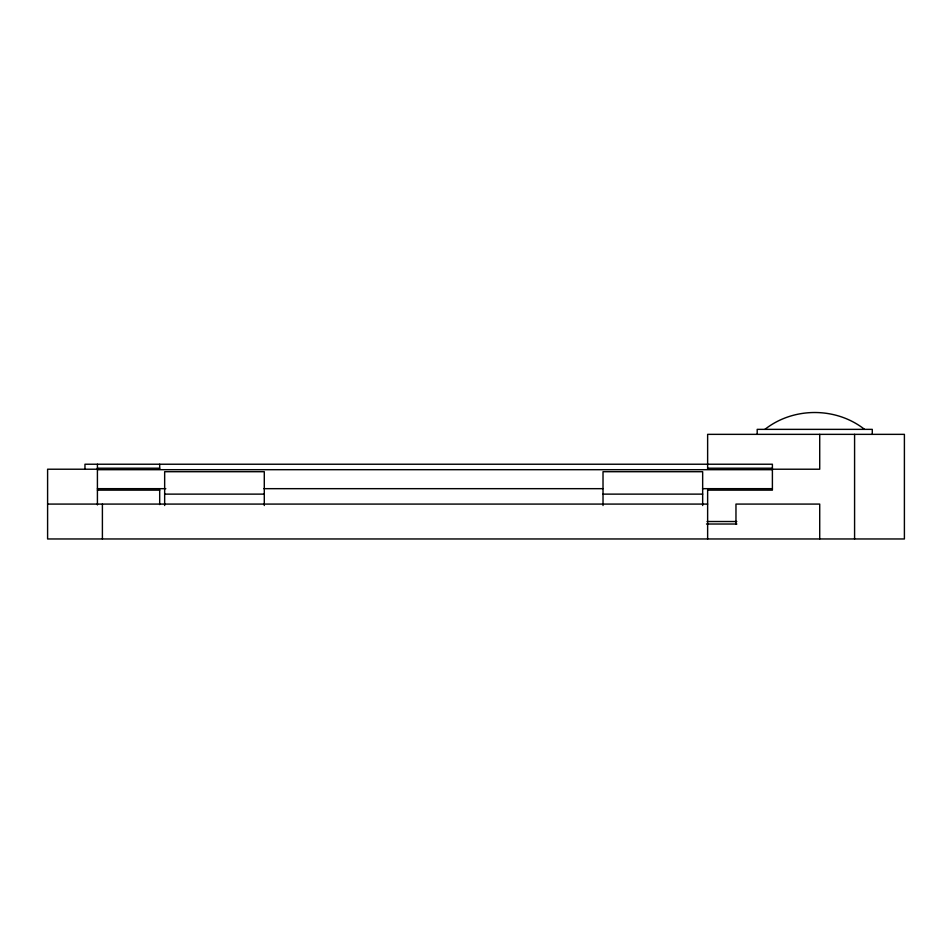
<?xml version="1.0" encoding="UTF-8"?>
<svg xmlns="http://www.w3.org/2000/svg" width="952" height="952" viewBox="0 0 952 952"><rect width="100%" height="100%" fill="white"/><g stroke="black" fill="none" stroke-linecap="round" stroke-linejoin="round"><path stroke-width="1.43" d="M764.92 429.364C793.409 406.897 836.07 406.897 864.547 429.364M97.413 468.217L159.686 468.217M707.633 468.217L772.393 468.217M97.58 469.217L47.6 469.217L47.6 538.963L904.4 538.963L904.4 434.35L707.633 434.35L707.633 469.217M770.953 469.217L819.72 469.217L819.72 434.35M97.413 469.693L772.393 469.693M97.413 488.673L165.803 488.673M263.93 488.673L602.902 488.673M702.516 488.673L772.393 488.673M97.413 490.137L159.686 490.137M707.633 490.137L772.393 490.137L772.393 464.231L84.966 464.231L84.966 469.217M164.66 494.124L264.287 494.124M603.021 494.124L702.659 494.124M47.6 504.084L707.633 504.084M707.11 521.517L736.777 521.517M706.515 524.016L736.872 524.016M872.282 434.35L872.282 429.364L757.197 429.364L757.197 434.35M854.587 434.35L854.587 538.963M819.72 538.963L819.72 504.084L735.967 504.084L735.967 524.016M707.633 489.733L707.633 538.963M702.659 505.512L702.659 471.704L603.021 471.704L603.021 505.512M264.287 505.512L264.287 471.704L164.66 471.704L164.66 505.512M159.686 464.231L159.686 469.217M159.686 489.733L159.686 504.584M102.399 504.084L102.399 538.963M97.413 464.231L97.413 504.929"/></g></svg>
